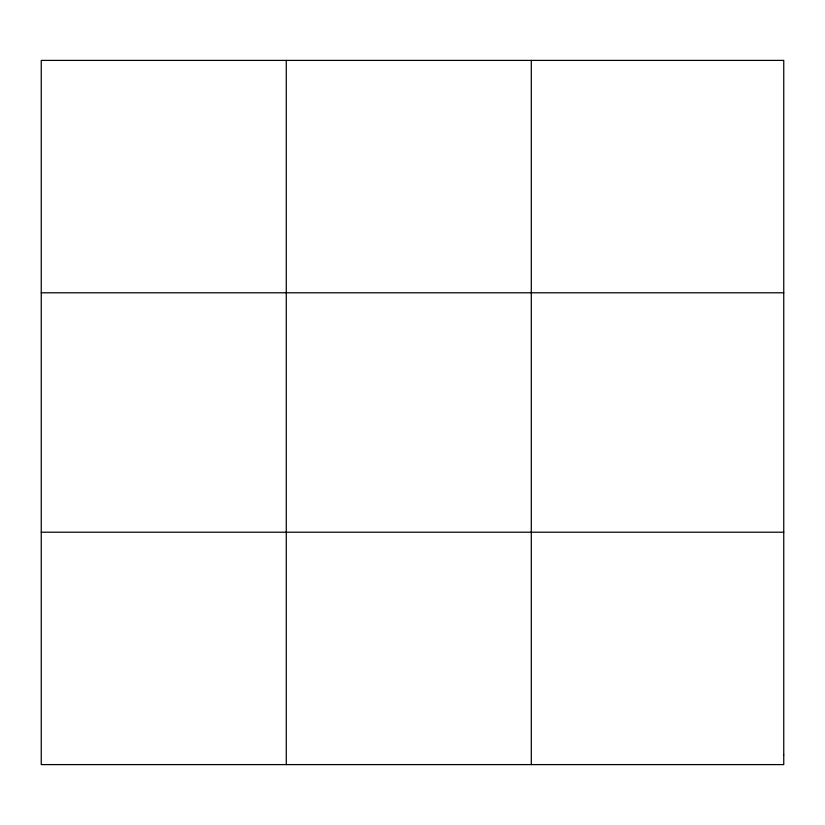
<?xml version="1.0" encoding="UTF-8"?>
<svg xmlns="http://www.w3.org/2000/svg" width="825" height="825" viewBox="0 0 825 825"><rect width="100%" height="100%" fill="white"/><g stroke="black" fill="none" stroke-linecap="round" stroke-linejoin="round"><path stroke-width="1.24" d="M286.275 60.4L286.275 764.6M531.3 60.4L531.3 764.6M41.25 292.793L783.75 292.793M41.25 532.208L783.75 532.208M783.75 754.916L783.75 764.6L41.25 764.6L41.25 60.4L783.75 60.4L783.75 754.916"/></g></svg>
